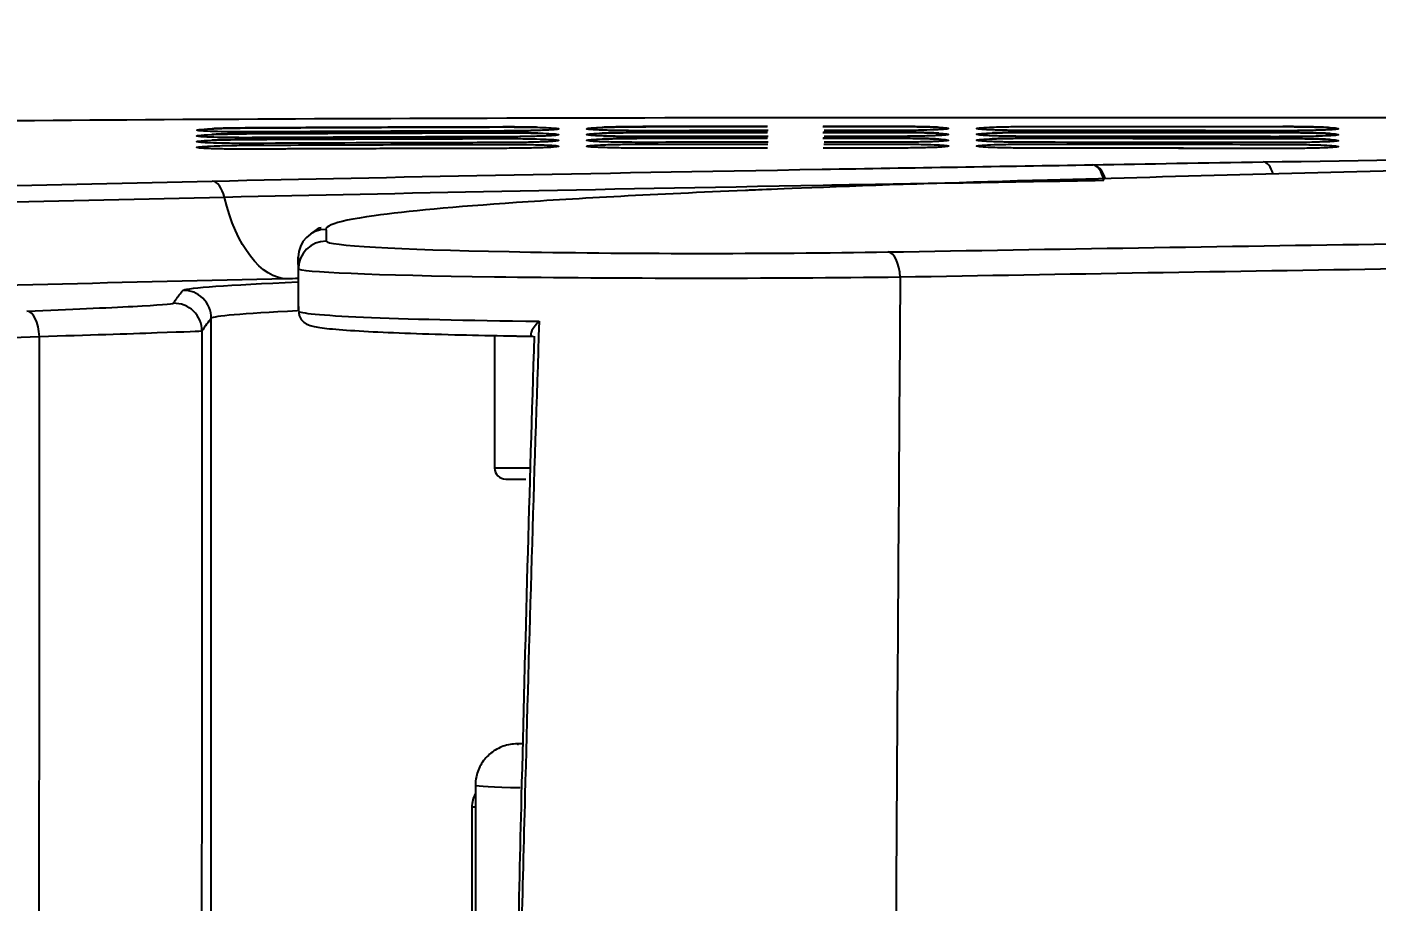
# Model space of a CAD drawing. Extents: x 5956 to 12061, y 2783 to 5292.
# Drawn here: x 6398.31 to 6446.75, y 4682 to 4713.39 of the extents above; entities that cross this region are included whole.
import ezdxf

# ---------------------------------------------------------------- set-up
doc = ezdxf.new("R2010")
doc.units = 0
doc.header["$LTSCALE"] = 20
doc.header["$MEASUREMENT"] = 0
doc.layers.get('0').update_dxf_attribs({"linetype": 'CONTINUOUS'})
doc.layers.get('DEFPOINTS').update_dxf_attribs({"linetype": 'CONTINUOUS'})
doc.layers.add('1', color=7, linetype='CONTINUOUS')
doc.styles.get("Standard").update_dxf_attribs({"font": 'NanumGothic.ttf'})
doc.dimstyles.get("Standard").update_dxf_attribs({"dimtxt": 2.7, "dimasz": 2.5, "dimexe": 1.5, "dimexo": 1.5, "dimgap": 1.5, "dimtad": 1, "dimdec": 0, "dimlfac": 10, "dimzin": 0, "dimdsep": 46, "dimtxsty": 'Standard', "dimcen": 0, "dimclrt": 2, "dimadec": 0, "dimazin": 0, "dimtfac": 1, "dimtdec": 0, "dimtmove": 0, "dimatfit": 3, "dimfxl": 0, "dimtolj": 1, "dimtzin": 0, "dimarcsym": 0})

# ---------------------------------------------------------------- blocks, each defined once
blk = doc.blocks.new('*D64')
at = {"color": 3, "lineweight": -2}
for p, q in [((6184.82, 4513.251), (6184.82, 4794.564)), ((6862.374, 4513.251), (6862.374, 4794.564)), ((6204.82, 4789.564), (6842.374, 4789.564))]:
    blk.add_line(p, q, dxfattribs=at)
at = {"color": 3}
for points in [[(6204.82, 4792.897), (6204.82, 4786.23), (6184.82, 4789.564)], [(6842.374, 4792.897), (6842.374, 4786.23), (6862.374, 4789.564)]]:
    blk.add_solid(points, dxfattribs=at)
at = {"layer": 'DEFPOINTS', "color": 0}
for p in [(6862.374, 4789.564), (6184.82, 4511.751), (6862.374, 4511.751)]:
    blk.add_point(p, dxfattribs=at)
at = {"color": 2, "insert": (6523.597, 4813.172), "char_height": 25, "attachment_point": 5}
blk.add_mtext('\\A1;680', dxfattribs=at)

msp = doc.modelspace()

# ---------------------------------------------------------------- linework, layer by layer
at = {"layer": '1', "color": 0, "linetype": 'Continuous'}
for p, q in [((6408.052, 4705.123), (6408.052, 4703.621)), ((6415.106, 4702.308), (6415.106, 4697.548)), ((6416.383, 4697.548), (6415.106, 4697.548)), ((6415.506, 4697.148), (6416.229, 4697.148)), ((6416.127, 4687.639), (6415.912, 4687.639)), ((6414.412, 4686.139), (6414.412, 4664.318)), ((6414.412, 4686.139), (6414.412, 4664.318)), ((6414.412, 4686.139), (6414.412, 4686.139)), ((6414.29, 4685.37), (6414.29, 4664.727)), ((6414.412, 4685.37), (6414.29, 4685.37))]:
    msp.add_line(p, q, dxfattribs=at)
for centre, radius, start, end in [((6415.506, 4697.548), 0.4, 180, 270), ((6415.29, 4685.37), 1, 151.4574, 180)]:
    msp.add_arc(centre, radius, start, end, dxfattribs=at)
for centre, major_axis, ratio, start_param, end_param in [((6442.705, 4707.544), (0.015, -1), 0.437993, 2.171709, 3.103155), ((6436.587, 4707.439), (-0.02, 1), 0.526618, 5.24402, 6.242794), ((6436.587, 4707.439), (-0.015, 1), 0.445342, 5.153242, 6.244836), ((6404.972, 4706.857), (-0.022, 1), 0.481748, 5.12915, 6.244948), ((6409.052, 4705.123), (1, 0.02), 0.999469, 1.552796, 3.121279), ((6409.06, 4704.7), (1, 0.02), 0.99947, 1.552437, 3.121258), ((6429.227, 4704.312), (-0.017, 1), 0.443476, 4.795344, 6.246249), ((6403.932, 4702.93), (0.775, -0.632), 0.999905, 0.684023, 2.277312), ((6398.345, 4702.189), (0.039, -0.999), 0.419656, 1.626156, 3.124935), ((6403.597, 4702.466), (0.842, -0.539), 0.999869, 0.569809, 2.169227)]:
    msp.add_ellipse(centre, major_axis=major_axis, ratio=ratio, start_param=start_param, end_param=end_param, dxfattribs=at)
for points, knots in [([(6424.651, 4310.949), (6410.744, 4310.961), (6396.838, 4311.017), (6364.189, 4311.521), (6345.447, 4312.074), (6317.372, 4314.401), (6307.991, 4315.445), (6289.427, 4318.444), (6280.246, 4320.396), (6262.239, 4325.889), (6253.453, 4329.449), (6237.236, 4338.786), (6229.673, 4344.724), (6220.186, 4355.002), (6217.293, 4358.663), (6212.005, 4366.416), (6209.603, 4370.528), (6203.217, 4383.08), (6199.96, 4391.831), (6194.674, 4409.804), (6192.661, 4419.038), (6189.479, 4437.425), (6188.302, 4446.641), (6185.544, 4474.332), (6184.796, 4492.854), (6184.844, 4529.982), (6185.657, 4548.649), (6188.553, 4576.526), (6189.787, 4585.779), (6193.1, 4604.162), (6195.184, 4613.33), (6200.614, 4631.098), (6203.953, 4639.73), (6210.463, 4652.072), (6212.905, 4656.11), (6218.345, 4663.802), (6221.311, 4667.413), (6230.986, 4677.502), (6238.628, 4683.265), (6254.995, 4692.335), (6263.84, 4695.779), (6281.795, 4701.057), (6290.893, 4702.925), (6309.222, 4705.794), (6318.453, 4706.795), (6346.263, 4709.046), (6364.947, 4709.587), (6397.414, 4710.076), (6411.239, 4710.129), (6427.064, 4710.142)], [0, 0, 0, 0, 0.054995, 0.054995, 0.129163, 0.129163, 0.166246, 0.166246, 0.20333, 0.20333, 0.240414, 0.240414, 0.277498, 0.277498, 0.296039, 0.296039, 0.314581, 0.314581, 0.351665, 0.351665, 0.388749, 0.388749, 0.425833, 0.425833, 0.5, 0.5, 0.574167, 0.574167, 0.611251, 0.611251, 0.648335, 0.648335, 0.685419, 0.685419, 0.703961, 0.703961, 0.722502, 0.722502, 0.759586, 0.759586, 0.79667, 0.79667, 0.833754, 0.833754, 0.870837, 0.870837, 0.945005, 0.945005, 1, 1, 1, 1]), ([(6427.064, 4710.142), (6431.217, 4710.144), (6435.37, 4710.144), (6458.169, 4710.138), (6476.814, 4710.156), (6495.459, 4710.207)], [0, 0, 0, 0, 0.182171, 0.182171, 1, 1, 1, 1]), ([(6405.282, 4709.63), (6405.085, 4709.633), (6404.912, 4709.638), (6404.413, 4709.661), (6404.314, 4709.684), (6404.578, 4709.716), (6404.735, 4709.726), (6404.942, 4709.735)], [0, 0, 0, 0, 0.201907, 0.201907, 0.73796, 0.73796, 1, 1, 1, 1]), ([(6405.282, 4709.423), (6405.085, 4709.427), (6404.912, 4709.432), (6404.413, 4709.454), (6404.314, 4709.477), (6404.578, 4709.509), (6404.735, 4709.52), (6404.942, 4709.529)], [0, 0, 0, 0, 0.201841, 0.201841, 0.737894, 0.737894, 1, 1, 1, 1]), ([(6405.914, 4709.623), (6405.682, 4709.624), (6405.262, 4709.629), (6404.791, 4709.643), (6404.577, 4709.656), (6404.53, 4709.664), (6404.53, 4709.663)], [0, 0, 0, 0, 0.308853, 0.627565, 0.890857, 1, 1, 1, 1]), ([(6405.914, 4709.416), (6405.682, 4709.417), (6405.262, 4709.422), (6404.791, 4709.436), (6404.577, 4709.45), (6404.53, 4709.457), (6404.53, 4709.457)], [0, 0, 0, 0, 0.308888, 0.627667, 0.891007, 1, 1, 1, 1]), ([(6404.942, 4709.735), (6405.159, 4709.745), (6405.431, 4709.753), (6406.338, 4709.769), (6407.011, 4709.769), (6410.24, 4709.784), (6412.823, 4709.792), (6415.406, 4709.799)], [0, 0, 0, 0, 0.092751, 0.092751, 0.274201, 0.274201, 1, 1, 1, 1]), ([(6404.942, 4709.529), (6405.159, 4709.538), (6405.431, 4709.546), (6406.338, 4709.562), (6407.012, 4709.562), (6410.24, 4709.576), (6412.823, 4709.584), (6415.406, 4709.591)], [0, 0, 0, 0, 0.092731, 0.092731, 0.274185, 0.274185, 1, 1, 1, 1]), ([(6415.405, 4709.799), (6415.054, 4709.798), (6413.334, 4709.794), (6410.571, 4709.785), (6407.828, 4709.772), (6406.255, 4709.768), (6405.803, 4709.759), (6405.704, 4709.757)], [0, 0, 0, 0, 0.10832, 0.530578, 0.847495, 0.96625, 1, 1, 1, 1]), ([(6415.406, 4709.59), (6415.054, 4709.59), (6413.334, 4709.586), (6410.571, 4709.577), (6407.828, 4709.565), (6406.256, 4709.561), (6405.803, 4709.552), (6405.704, 4709.55)], [0, 0, 0, 0, 0.10832, 0.530579, 0.847497, 0.966253, 1, 1, 1, 1]), ([(6417.008, 4709.688), (6416.951, 4709.685), (6416.888, 4709.682), (6416.657, 4709.673), (6416.461, 4709.668), (6416.046, 4709.66), (6415.824, 4709.657), (6415.601, 4709.656), (6414.751, 4709.651), (6413.893, 4709.651), (6410.827, 4709.642), (6408.616, 4709.634), (6406.404, 4709.623)], [0, 0, 0, 0, 0.027375, 0.027375, 0.09349, 0.09349, 0.155979, 0.155979, 0.155979, 0.391108, 0.391108, 1, 1, 1, 1]), ([(6417.009, 4709.479), (6416.952, 4709.476), (6416.889, 4709.474), (6416.657, 4709.465), (6416.461, 4709.459), (6416.046, 4709.452), (6415.824, 4709.449), (6415.601, 4709.448), (6414.751, 4709.443), (6413.893, 4709.443), (6410.827, 4709.435), (6408.616, 4709.427), (6406.404, 4709.416)], [0, 0, 0, 0, 0.027635, 0.027635, 0.093725, 0.093725, 0.15619, 0.15619, 0.15619, 0.391248, 0.391248, 1, 1, 1, 1]), ([(6415.406, 4709.799), (6415.62, 4709.799), (6415.838, 4709.799), (6416.243, 4709.795), (6416.436, 4709.792), (6416.776, 4709.783), (6416.928, 4709.778), (6417.175, 4709.766), (6417.27, 4709.759), (6417.393, 4709.743), (6417.417, 4709.735), (6417.385, 4709.718), (6417.326, 4709.709), (6417.169, 4709.697), (6417.095, 4709.692), (6417.008, 4709.688)], [0, 0, 0, 0, 0.141324, 0.141324, 0.282473, 0.282473, 0.426689, 0.426689, 0.577845, 0.577845, 0.736939, 0.736939, 0.901335, 0.901335, 1, 1, 1, 1]), ([(6415.406, 4709.591), (6415.62, 4709.591), (6415.838, 4709.59), (6416.243, 4709.586), (6416.436, 4709.583), (6416.776, 4709.575), (6416.928, 4709.569), (6417.175, 4709.557), (6417.271, 4709.55), (6417.393, 4709.535), (6417.417, 4709.526), (6417.385, 4709.51), (6417.326, 4709.501), (6417.169, 4709.488), (6417.096, 4709.484), (6417.009, 4709.479)], [0, 0, 0, 0, 0.141417, 0.141417, 0.282659, 0.282659, 0.426976, 0.426976, 0.578238, 0.578238, 0.737437, 0.737437, 0.901928, 0.901928, 1, 1, 1, 1]), ([(6417.279, 4709.71), (6417.279, 4709.71), (6417.269, 4709.708), (6417.193, 4709.699), (6417.071, 4709.692), (6416.967, 4709.686)], [0, 0, 0, 0, 0.113902, 0.437923, 1, 1, 1, 1]), ([(6417.279, 4709.501), (6417.279, 4709.501), (6417.269, 4709.499), (6417.194, 4709.491), (6417.072, 4709.484), (6416.968, 4709.478)], [0, 0, 0, 0, 0.113584, 0.437969, 1, 1, 1, 1]), ([(6419.911, 4709.666), (6419.863, 4709.667), (6419.817, 4709.667), (6419.568, 4709.67), (6419.376, 4709.673), (6419.035, 4709.682), (6418.883, 4709.687), (6418.636, 4709.699), (6418.541, 4709.707), (6418.419, 4709.722), (6418.395, 4709.73), (6418.427, 4709.747), (6418.486, 4709.756), (6418.682, 4709.772), (6418.822, 4709.779), (6419.156, 4709.792), (6419.352, 4709.797), (6419.767, 4709.805), (6419.989, 4709.807), (6420.212, 4709.809), (6421.061, 4709.813), (6421.919, 4709.811), (6423.477, 4709.813), (6424.182, 4709.814), (6424.887, 4709.815)], [0, 0, 0, 0, 0.014064, 0.014064, 0.076122, 0.076122, 0.139542, 0.139542, 0.206001, 0.206001, 0.275928, 0.275928, 0.348166, 0.348166, 0.419987, 0.419987, 0.488741, 0.488741, 0.553703, 0.553703, 0.553703, 0.798091, 0.798091, 1, 1, 1, 1]), ([(6419.91, 4709.458), (6419.863, 4709.458), (6419.817, 4709.458), (6419.568, 4709.461), (6419.376, 4709.464), (6419.035, 4709.473), (6418.883, 4709.478), (6418.636, 4709.491), (6418.541, 4709.498), (6418.419, 4709.513), (6418.395, 4709.522), (6418.427, 4709.538), (6418.486, 4709.547), (6418.683, 4709.563), (6418.822, 4709.57), (6419.156, 4709.583), (6419.353, 4709.588), (6419.767, 4709.596), (6419.989, 4709.598), (6420.213, 4709.599), (6421.061, 4709.604), (6421.919, 4709.602), (6423.477, 4709.604), (6424.182, 4709.604), (6424.887, 4709.605)], [0, 0, 0, 0, 0.014046, 0.014046, 0.076113, 0.076113, 0.139543, 0.139543, 0.206014, 0.206014, 0.27595, 0.27595, 0.348191, 0.348191, 0.420008, 0.420008, 0.488755, 0.488755, 0.553711, 0.553711, 0.553711, 0.798096, 0.798096, 1, 1, 1, 1]), ([(6419.911, 4709.667), (6419.677, 4709.669), (6419.258, 4709.675), (6418.789, 4709.691), (6418.578, 4709.705), (6418.532, 4709.713), (6418.533, 4709.712)], [0, 0, 0, 0, 0.310138, 0.628836, 0.889641, 1, 1, 1, 1]), ([(6419.911, 4709.458), (6419.677, 4709.46), (6419.258, 4709.466), (6418.789, 4709.482), (6418.578, 4709.496), (6418.532, 4709.504), (6418.533, 4709.504)], [0, 0, 0, 0, 0.310132, 0.628858, 0.889676, 1, 1, 1, 1]), ([(6424.903, 4709.815), (6424.683, 4709.815), (6423.439, 4709.813), (6421.829, 4709.811), (6420.257, 4709.812), (6419.805, 4709.804), (6419.707, 4709.802)], [0, 0, 0, 0, 0.126736, 0.716573, 0.937605, 1, 1, 1, 1]), ([(6424.903, 4709.605), (6424.683, 4709.605), (6423.439, 4709.604), (6421.829, 4709.602), (6420.257, 4709.603), (6419.805, 4709.595), (6419.707, 4709.593)], [0, 0, 0, 0, 0.126738, 0.716577, 0.937609, 1, 1, 1, 1]), ([(6429.407, 4709.817), (6429.055, 4709.817), (6428.222, 4709.817), (6427.387, 4709.817), (6426.904, 4709.816)], [0, 0, 0, 0, 0.421637, 1, 1, 1, 1]), ([(6429.407, 4709.607), (6429.055, 4709.607), (6428.222, 4709.607), (6427.387, 4709.607), (6426.904, 4709.606)], [0, 0, 0, 0, 0.421634, 1, 1, 1, 1]), ([(6430.536, 4709.684), (6430.444, 4709.682), (6430.347, 4709.68), (6430.045, 4709.675), (6429.823, 4709.673), (6429.6, 4709.672), (6428.752, 4709.669), (6427.895, 4709.671), (6427.006, 4709.671), (6426.97, 4709.671), (6426.934, 4709.671)], [0, 0, 0, 0, 0.09227, 0.09227, 0.276631, 0.276631, 0.276631, 0.970755, 0.970755, 1, 1, 1, 1]), ([(6430.991, 4709.489), (6430.938, 4709.487), (6430.88, 4709.485), (6430.656, 4709.476), (6430.459, 4709.472), (6430.045, 4709.465), (6429.823, 4709.462), (6429.6, 4709.462), (6428.752, 4709.459), (6427.895, 4709.461), (6427.006, 4709.461), (6426.97, 4709.461), (6426.934, 4709.461)], [0, 0, 0, 0, 0.06249, 0.06249, 0.228351, 0.228351, 0.385058, 0.385058, 0.385058, 0.975117, 0.975117, 1, 1, 1, 1]), ([(6429.407, 4709.817), (6429.621, 4709.817), (6429.839, 4709.816), (6430.244, 4709.811), (6430.437, 4709.807), (6430.778, 4709.798), (6430.929, 4709.792), (6431.176, 4709.779), (6431.272, 4709.772), (6431.394, 4709.756), (6431.418, 4709.748), (6431.385, 4709.731), (6431.326, 4709.722), (6431.155, 4709.708), (6431.059, 4709.703), (6430.945, 4709.698)], [0, 0, 0, 0, 0.138178, 0.138178, 0.276179, 0.276179, 0.417304, 0.417304, 0.565293, 0.565293, 0.721014, 0.721014, 0.881769, 0.881769, 1, 1, 1, 1]), ([(6429.407, 4709.606), (6429.622, 4709.606), (6429.839, 4709.605), (6430.244, 4709.6), (6430.437, 4709.597), (6430.778, 4709.587), (6430.93, 4709.582), (6431.177, 4709.569), (6431.272, 4709.561), (6431.394, 4709.545), (6431.418, 4709.537), (6431.385, 4709.52), (6431.326, 4709.511), (6431.164, 4709.499), (6431.085, 4709.494), (6430.991, 4709.489)], [0, 0, 0, 0, 0.140444, 0.140444, 0.280707, 0.280707, 0.424154, 0.424154, 0.574578, 0.574578, 0.732854, 0.732854, 0.896229, 0.896229, 1, 1, 1, 1]), ([(6431.064, 4709.783), (6431.025, 4709.786), (6430.859, 4709.798), (6430.484, 4709.808), (6430.153, 4709.812), (6430.051, 4709.812)], [0, 0, 0, 0, 0.209937, 0.772052, 1, 1, 1, 1]), ([(6431.058, 4709.573), (6431.023, 4709.576), (6430.861, 4709.587), (6430.49, 4709.597), (6430.157, 4709.601), (6430.052, 4709.602)], [0, 0, 0, 0, 0.192109, 0.762088, 1, 1, 1, 1]), ([(6431.279, 4709.722), (6431.279, 4709.722), (6431.268, 4709.721), (6431.188, 4709.712), (6430.952, 4709.697), (6430.673, 4709.689), (6430.491, 4709.684)], [0, 0, 0, 0, 0.071668, 0.263989, 0.600082, 1, 1, 1, 1]), ([(6431.279, 4709.512), (6431.279, 4709.512), (6431.268, 4709.51), (6431.183, 4709.501), (6431.079, 4709.492), (6430.95, 4709.488), (6430.95, 4709.488)], [0, 0, 0, 0, 0.116069, 0.43759, 0.999898, 1, 1, 1, 1]), ([(6433.912, 4709.673), (6433.864, 4709.674), (6433.818, 4709.674), (6433.569, 4709.677), (6433.376, 4709.681), (6433.035, 4709.691), (6432.884, 4709.696), (6432.637, 4709.709), (6432.541, 4709.717), (6432.42, 4709.733), (6432.396, 4709.741), (6432.428, 4709.758), (6432.488, 4709.767), (6432.685, 4709.782), (6432.825, 4709.79), (6433.159, 4709.802), (6433.355, 4709.807), (6433.77, 4709.814), (6433.992, 4709.816), (6434.215, 4709.817), (6435.062, 4709.819), (6435.919, 4709.816), (6438.983, 4709.815), (6441.195, 4709.814), (6443.407, 4709.812)], [0, 0, 0, 0, 0.009861, 0.009861, 0.05323, 0.05323, 0.097589, 0.097589, 0.144101, 0.144101, 0.193034, 0.193034, 0.243541, 0.243541, 0.293689, 0.293689, 0.341644, 0.341644, 0.386943, 0.386943, 0.386943, 0.557467, 0.557467, 1, 1, 1, 1]), ([(6433.912, 4709.462), (6433.864, 4709.463), (6433.818, 4709.463), (6433.569, 4709.466), (6433.376, 4709.47), (6433.035, 4709.48), (6432.884, 4709.485), (6432.637, 4709.499), (6432.541, 4709.506), (6432.42, 4709.522), (6432.396, 4709.53), (6432.429, 4709.547), (6432.488, 4709.556), (6432.685, 4709.571), (6432.825, 4709.579), (6433.159, 4709.591), (6433.356, 4709.596), (6433.77, 4709.602), (6433.992, 4709.605), (6434.215, 4709.605), (6435.063, 4709.608), (6435.919, 4709.605), (6438.983, 4709.603), (6441.195, 4709.601), (6443.407, 4709.599)], [0, 0, 0, 0, 0.009849, 0.009849, 0.053224, 0.053224, 0.09759, 0.09759, 0.14411, 0.14411, 0.193049, 0.193049, 0.243556, 0.243556, 0.293699, 0.293699, 0.341646, 0.341646, 0.386938, 0.386938, 0.386938, 0.557452, 0.557452, 1, 1, 1, 1]), ([(6433.912, 4709.674), (6433.678, 4709.676), (6433.258, 4709.683), (6432.79, 4709.7), (6432.579, 4709.715), (6432.534, 4709.723), (6432.535, 4709.723)], [0, 0, 0, 0, 0.310746, 0.629717, 0.890025, 1, 1, 1, 1]), ([(6433.912, 4709.463), (6433.678, 4709.465), (6433.258, 4709.472), (6432.79, 4709.49), (6432.579, 4709.504), (6432.534, 4709.512), (6432.535, 4709.512)], [0, 0, 0, 0, 0.310734, 0.629732, 0.890042, 1, 1, 1, 1]), ([(6443.407, 4709.599), (6443.056, 4709.6), (6441.336, 4709.601), (6438.572, 4709.604), (6435.829, 4709.604), (6434.258, 4709.609), (6433.806, 4709.602), (6433.708, 4709.6)], [0, 0, 0, 0, 0.108414, 0.530811, 0.847822, 0.966621, 1, 1, 1, 1]), ([(6444.502, 4709.676), (6444.42, 4709.674), (6444.334, 4709.673), (6444.044, 4709.668), (6443.822, 4709.666), (6443.6, 4709.665), (6442.752, 4709.663), (6441.896, 4709.666), (6438.831, 4709.669), (6436.619, 4709.67), (6434.407, 4709.671)], [0, 0, 0, 0, 0.029513, 0.029513, 0.096249, 0.096249, 0.096249, 0.347528, 0.347528, 1, 1, 1, 1]), ([(6444.506, 4709.463), (6444.423, 4709.461), (6444.336, 4709.459), (6444.044, 4709.455), (6443.822, 4709.453), (6443.6, 4709.452), (6442.752, 4709.45), (6441.896, 4709.454), (6438.832, 4709.457), (6436.619, 4709.459), (6434.407, 4709.46)], [0, 0, 0, 0, 0.029904, 0.029904, 0.096601, 0.096601, 0.096601, 0.347762, 0.347762, 1, 1, 1, 1]), ([(6443.407, 4709.812), (6443.622, 4709.812), (6443.84, 4709.811), (6444.245, 4709.805), (6444.438, 4709.801), (6444.778, 4709.792), (6444.93, 4709.786), (6445.177, 4709.773), (6445.273, 4709.765), (6445.394, 4709.749), (6445.418, 4709.74), (6445.386, 4709.723), (6445.326, 4709.714), (6445.152, 4709.701), (6445.053, 4709.695), (6444.935, 4709.69)], [0, 0, 0, 0, 0.137673, 0.137673, 0.275168, 0.275168, 0.415834, 0.415834, 0.563389, 0.563389, 0.718661, 0.718661, 0.878911, 0.878911, 1, 1, 1, 1]), ([(6443.407, 4709.599), (6443.622, 4709.599), (6443.84, 4709.597), (6444.245, 4709.592), (6444.438, 4709.588), (6444.779, 4709.578), (6444.93, 4709.572), (6445.177, 4709.559), (6445.273, 4709.551), (6445.395, 4709.535), (6445.418, 4709.527), (6445.386, 4709.51), (6445.326, 4709.501), (6445.186, 4709.49), (6445.138, 4709.487), (6445.083, 4709.484)], [0, 0, 0, 0, 0.145659, 0.145659, 0.291128, 0.291128, 0.439963, 0.439963, 0.596091, 0.596091, 0.760373, 0.760373, 0.929898, 0.929898, 1, 1, 1, 1]), ([(6445.103, 4709.773), (6445.04, 4709.779), (6444.836, 4709.792), (6444.436, 4709.803), (6444.128, 4709.806), (6444.057, 4709.807)], [0, 0, 0, 0, 0.328428, 0.849625, 1, 1, 1, 1]), ([(6445.098, 4709.56), (6445.039, 4709.565), (6444.841, 4709.579), (6444.445, 4709.59), (6444.134, 4709.593), (6444.058, 4709.594)], [0, 0, 0, 0, 0.311649, 0.839121, 1, 1, 1, 1]), ([(6445.278, 4709.715), (6445.278, 4709.715), (6445.266, 4709.713), (6445.181, 4709.704), (6444.934, 4709.689), (6444.646, 4709.68), (6444.458, 4709.676)], [0, 0, 0, 0, 0.076468, 0.269076, 0.602141, 1, 1, 1, 1]), ([(6445.278, 4709.501), (6445.278, 4709.501), (6445.266, 4709.499), (6445.182, 4709.49), (6444.936, 4709.475), (6444.648, 4709.467), (6444.461, 4709.463)], [0, 0, 0, 0, 0.076314, 0.268917, 0.602256, 1, 1, 1, 1]), ([(6405.282, 4709.217), (6405.085, 4709.22), (6404.912, 4709.225), (6404.413, 4709.248), (6404.314, 4709.271), (6404.578, 4709.303), (6404.735, 4709.313), (6404.942, 4709.322)], [0, 0, 0, 0, 0.201788, 0.201788, 0.737877, 0.737877, 1, 1, 1, 1]), ([(6415.406, 4709.031), (6413.931, 4709.028), (6412.456, 4709.025), (6409.507, 4709.016), (6408.032, 4709.01), (6406.557, 4709.004), (6406.309, 4709.003), (6406.056, 4709.002), (6405.581, 4709.005), (6405.354, 4709.008), (6404.993, 4709.017), (6404.847, 4709.022), (6404.609, 4709.034), (6404.519, 4709.04), (6404.409, 4709.055), (6404.392, 4709.064), (6404.437, 4709.08), (6404.503, 4709.089), (6404.711, 4709.105), (6404.856, 4709.113), (6405.198, 4709.126), (6405.398, 4709.132), (6405.818, 4709.14), (6406.041, 4709.143), (6406.311, 4709.145), (6406.358, 4709.145), (6406.405, 4709.146)], [0, 0, 0, 0, 0.286043, 0.286043, 0.572093, 0.572093, 0.572093, 0.620491, 0.620491, 0.669502, 0.669502, 0.712142, 0.712142, 0.756982, 0.756982, 0.804145, 0.804145, 0.85281, 0.85281, 0.90112, 0.90112, 0.947335, 0.947335, 0.991024, 0.991024, 1, 1, 1, 1]), ([(6405.914, 4709.21), (6405.682, 4709.211), (6405.262, 4709.215), (6404.791, 4709.23), (6404.577, 4709.243), (6404.53, 4709.251), (6404.53, 4709.251)], [0, 0, 0, 0, 0.308842, 0.627607, 0.890927, 1, 1, 1, 1]), ([(6413.94, 4709.028), (6413.32, 4709.027), (6411.395, 4709.022), (6408.971, 4709.014), (6406.893, 4709.005), (6405.853, 4709.002), (6405.164, 4709.011), (6404.742, 4709.026), (6404.563, 4709.039), (6404.53, 4709.044), (6404.53, 4709.044)], [0, 0, 0, 0, 0.180944, 0.562427, 0.705486, 0.792014, 0.859967, 0.929994, 0.98017, 1, 1, 1, 1]), ([(6404.942, 4709.322), (6405.159, 4709.332), (6405.431, 4709.34), (6406.338, 4709.355), (6407.012, 4709.355), (6410.24, 4709.369), (6412.823, 4709.377), (6415.406, 4709.382)], [0, 0, 0, 0, 0.092731, 0.092731, 0.274185, 0.274185, 1, 1, 1, 1]), ([(6415.406, 4709.382), (6415.054, 4709.382), (6413.334, 4709.378), (6410.571, 4709.37), (6407.828, 4709.358), (6406.256, 4709.355), (6405.803, 4709.345), (6405.704, 4709.343)], [0, 0, 0, 0, 0.108319, 0.530581, 0.8475, 0.966255, 1, 1, 1, 1]), ([(6417.011, 4709.271), (6416.953, 4709.268), (6416.889, 4709.265), (6416.657, 4709.257), (6416.461, 4709.251), (6416.046, 4709.244), (6415.824, 4709.241), (6415.6, 4709.24), (6414.751, 4709.235), (6413.893, 4709.236), (6410.827, 4709.227), (6408.616, 4709.22), (6406.405, 4709.21)], [0, 0, 0, 0, 0.027896, 0.027896, 0.093959, 0.093959, 0.156401, 0.156401, 0.156401, 0.391389, 0.391389, 1, 1, 1, 1]), ([(6406.405, 4709.146), (6407.879, 4709.152), (6409.354, 4709.158), (6412.304, 4709.167), (6413.779, 4709.171), (6415.253, 4709.174), (6415.501, 4709.175), (6415.755, 4709.175), (6416.229, 4709.171), (6416.456, 4709.167), (6416.817, 4709.157), (6416.964, 4709.152), (6417.201, 4709.139), (6417.291, 4709.132), (6417.401, 4709.116), (6417.419, 4709.108), (6417.373, 4709.091), (6417.307, 4709.083), (6417.144, 4709.07), (6417.073, 4709.066), (6416.991, 4709.062)], [0, 0, 0, 0, 0.325038, 0.325038, 0.650068, 0.650068, 0.650068, 0.705078, 0.705078, 0.760779, 0.760779, 0.8093, 0.8093, 0.860381, 0.860381, 0.914099, 0.914099, 0.969448, 0.969448, 1, 1, 1, 1]), ([(6415.406, 4709.382), (6415.62, 4709.383), (6415.838, 4709.382), (6416.243, 4709.378), (6416.436, 4709.375), (6416.777, 4709.366), (6416.928, 4709.361), (6417.175, 4709.349), (6417.271, 4709.342), (6417.393, 4709.326), (6417.417, 4709.318), (6417.385, 4709.301), (6417.326, 4709.293), (6417.169, 4709.28), (6417.097, 4709.275), (6417.011, 4709.271)], [0, 0, 0, 0, 0.14151, 0.14151, 0.282844, 0.282844, 0.427262, 0.427262, 0.578631, 0.578631, 0.737935, 0.737935, 0.90252, 0.90252, 1, 1, 1, 1]), ([(6416.991, 4709.062), (6416.926, 4709.059), (6416.855, 4709.056), (6416.61, 4709.047), (6416.41, 4709.042), (6415.991, 4709.035), (6415.768, 4709.033), (6415.499, 4709.032), (6415.452, 4709.031), (6415.406, 4709.031)], [0, 0, 0, 0, 0.178069, 0.178069, 0.562255, 0.562255, 0.925508, 0.925508, 1, 1, 1, 1]), ([(6417.279, 4709.085), (6417.279, 4709.085), (6417.269, 4709.083), (6417.192, 4709.075), (6417.07, 4709.067), (6416.967, 4709.062)], [0, 0, 0, 0, 0.120012, 0.448396, 1, 1, 1, 1]), ([(6417.279, 4709.293), (6417.279, 4709.293), (6417.269, 4709.291), (6417.194, 4709.283), (6417.073, 4709.275), (6416.97, 4709.27)], [0, 0, 0, 0, 0.113205, 0.437963, 1, 1, 1, 1]), ([(6424.895, 4709.042), (6423.449, 4709.041), (6422.004, 4709.04), (6420.559, 4709.039), (6420.311, 4709.039), (6420.057, 4709.039), (6419.582, 4709.044), (6419.355, 4709.048), (6418.994, 4709.058), (6418.847, 4709.063), (6418.61, 4709.076), (6418.52, 4709.083), (6418.41, 4709.099), (6418.393, 4709.107), (6418.439, 4709.124), (6418.506, 4709.132), (6418.715, 4709.148), (6418.861, 4709.155), (6419.204, 4709.167), (6419.404, 4709.172), (6419.823, 4709.179), (6420.046, 4709.182), (6420.314, 4709.183), (6420.36, 4709.183), (6420.406, 4709.183)], [0, 0, 0, 0, 0.395812, 0.395812, 0.395812, 0.464212, 0.464212, 0.53347, 0.53347, 0.593811, 0.593811, 0.657323, 0.657323, 0.724093, 0.724093, 0.792871, 0.792871, 0.860986, 0.860986, 0.926034, 0.926034, 0.987518, 0.987518, 1, 1, 1, 1]), ([(6419.91, 4709.249), (6419.863, 4709.249), (6419.817, 4709.25), (6419.568, 4709.252), (6419.376, 4709.256), (6419.035, 4709.264), (6418.883, 4709.27), (6418.636, 4709.282), (6418.541, 4709.29), (6418.419, 4709.305), (6418.395, 4709.313), (6418.427, 4709.33), (6418.487, 4709.339), (6418.683, 4709.354), (6418.822, 4709.362), (6419.156, 4709.374), (6419.353, 4709.38), (6419.767, 4709.387), (6419.99, 4709.39), (6420.213, 4709.391), (6421.061, 4709.395), (6421.919, 4709.393), (6423.477, 4709.394), (6424.182, 4709.395), (6424.887, 4709.395)], [0, 0, 0, 0, 0.014051, 0.014051, 0.076123, 0.076123, 0.139561, 0.139561, 0.20604, 0.20604, 0.275982, 0.275982, 0.348222, 0.348222, 0.420032, 0.420032, 0.488768, 0.488768, 0.553716, 0.553716, 0.553716, 0.798087, 0.798087, 1, 1, 1, 1]), ([(6419.911, 4709.249), (6419.677, 4709.251), (6419.258, 4709.257), (6418.789, 4709.274), (6418.577, 4709.288), (6418.532, 4709.296), (6418.533, 4709.295)], [0, 0, 0, 0, 0.31013, 0.628887, 0.889722, 1, 1, 1, 1]), ([(6424.905, 4709.042), (6423.989, 4709.042), (6422.583, 4709.041), (6420.894, 4709.039), (6419.853, 4709.039), (6419.164, 4709.052), (6418.743, 4709.068), (6418.565, 4709.081), (6418.533, 4709.087), (6418.533, 4709.087)], [0, 0, 0, 0, 0.378958, 0.581991, 0.70484, 0.801476, 0.901061, 0.971905, 1, 1, 1, 1]), ([(6424.903, 4709.396), (6424.683, 4709.396), (6423.439, 4709.395), (6421.829, 4709.393), (6420.257, 4709.394), (6419.805, 4709.387), (6419.707, 4709.385)], [0, 0, 0, 0, 0.126714, 0.716572, 0.93761, 1, 1, 1, 1]), ([(6420.406, 4709.183), (6421.881, 4709.184), (6423.356, 4709.185), (6424.859, 4709.186), (6424.888, 4709.186), (6424.917, 4709.186)], [0, 0, 0, 0, 0.980698, 0.980698, 1, 1, 1, 1]), ([(6429.407, 4709.396), (6429.055, 4709.396), (6428.222, 4709.397), (6427.387, 4709.397), (6426.904, 4709.397)], [0, 0, 0, 0, 0.421606, 1, 1, 1, 1]), ([(6426.922, 4709.187), (6427.7, 4709.187), (6428.477, 4709.187), (6429.255, 4709.186), (6429.502, 4709.186), (6429.756, 4709.186), (6430.231, 4709.18), (6430.458, 4709.176), (6430.819, 4709.165), (6430.966, 4709.159), (6431.203, 4709.146), (6431.293, 4709.139), (6431.403, 4709.123), (6431.42, 4709.114), (6431.373, 4709.097), (6431.307, 4709.089), (6431.14, 4709.077), (6431.065, 4709.072), (6430.978, 4709.068)], [0, 0, 0, 0, 0.32754, 0.32754, 0.32754, 0.432784, 0.432784, 0.539343, 0.539343, 0.632253, 0.632253, 0.730115, 0.730115, 0.832993, 0.832993, 0.938881, 0.938881, 1, 1, 1, 1]), ([(6430.993, 4709.279), (6430.939, 4709.277), (6430.881, 4709.274), (6430.656, 4709.266), (6430.459, 4709.261), (6430.045, 4709.254), (6429.823, 4709.252), (6429.6, 4709.252), (6428.752, 4709.249), (6427.895, 4709.252), (6427.006, 4709.251), (6426.97, 4709.251), (6426.934, 4709.251)], [0, 0, 0, 0, 0.063334, 0.063334, 0.229018, 0.229018, 0.385563, 0.385563, 0.385563, 0.975063, 0.975063, 1, 1, 1, 1]), ([(6429.407, 4709.396), (6429.622, 4709.396), (6429.839, 4709.395), (6430.245, 4709.39), (6430.437, 4709.386), (6430.778, 4709.377), (6430.93, 4709.371), (6431.177, 4709.358), (6431.272, 4709.351), (6431.394, 4709.335), (6431.418, 4709.326), (6431.385, 4709.31), (6431.326, 4709.301), (6431.165, 4709.288), (6431.086, 4709.284), (6430.993, 4709.279)], [0, 0, 0, 0, 0.140567, 0.140567, 0.280951, 0.280951, 0.42453, 0.42453, 0.575094, 0.575094, 0.733508, 0.733508, 0.89701, 0.89701, 1, 1, 1, 1]), ([(6430.978, 4709.068), (6430.916, 4709.066), (6430.849, 4709.063), (6430.608, 4709.055), (6430.408, 4709.05), (6429.99, 4709.044), (6429.767, 4709.042), (6429.499, 4709.042), (6429.453, 4709.042), (6429.407, 4709.042)], [0, 0, 0, 0, 0.169602, 0.169602, 0.558168, 0.558168, 0.925464, 0.925464, 1, 1, 1, 1]), ([(6431.052, 4709.363), (6431.02, 4709.366), (6430.863, 4709.377), (6430.497, 4709.386), (6430.161, 4709.391), (6430.053, 4709.391)], [0, 0, 0, 0, 0.173611, 0.751866, 1, 1, 1, 1]), ([(6431.279, 4709.301), (6431.279, 4709.301), (6431.268, 4709.3), (6431.188, 4709.291), (6431.061, 4709.284), (6430.953, 4709.278)], [0, 0, 0, 0, 0.117973, 0.439257, 1, 1, 1, 1]), ([(6431.279, 4709.091), (6431.279, 4709.091), (6431.268, 4709.089), (6431.188, 4709.081), (6431.06, 4709.073), (6430.955, 4709.068)], [0, 0, 0, 0, 0.126209, 0.452872, 1, 1, 1, 1]), ([(6443.408, 4709.027), (6443.074, 4709.027), (6442.741, 4709.028), (6441.074, 4709.03), (6439.741, 4709.032), (6437.125, 4709.036), (6435.842, 4709.037), (6434.56, 4709.038), (6434.312, 4709.038), (6434.057, 4709.039), (6433.583, 4709.045), (6433.356, 4709.049), (6432.995, 4709.06), (6432.848, 4709.066), (6432.611, 4709.079), (6432.521, 4709.087), (6432.411, 4709.103), (6432.394, 4709.111), (6432.441, 4709.128), (6432.508, 4709.137), (6432.718, 4709.152), (6432.864, 4709.159), (6433.207, 4709.171), (6433.407, 4709.175), (6433.826, 4709.181), (6434.048, 4709.183), (6434.316, 4709.184), (6434.362, 4709.184), (6434.407, 4709.184)], [0, 0, 0, 0, 0.064652, 0.064652, 0.323258, 0.323258, 0.572033, 0.572033, 0.572033, 0.620506, 0.620506, 0.669583, 0.669583, 0.712378, 0.712378, 0.75745, 0.75745, 0.804822, 0.804822, 0.853572, 0.853572, 0.901784, 0.901784, 0.947776, 0.947776, 0.991242, 0.991242, 1, 1, 1, 1]), ([(6433.912, 4709.252), (6433.864, 4709.252), (6433.818, 4709.253), (6433.569, 4709.256), (6433.376, 4709.26), (6433.035, 4709.269), (6432.884, 4709.275), (6432.637, 4709.288), (6432.541, 4709.295), (6432.42, 4709.311), (6432.396, 4709.32), (6432.429, 4709.337), (6432.488, 4709.345), (6432.685, 4709.361), (6432.825, 4709.368), (6433.159, 4709.38), (6433.356, 4709.385), (6433.77, 4709.392), (6433.992, 4709.394), (6434.215, 4709.394), (6435.063, 4709.397), (6435.919, 4709.393), (6438.983, 4709.391), (6441.195, 4709.389), (6443.407, 4709.386)], [0, 0, 0, 0, 0.009838, 0.009838, 0.053218, 0.053218, 0.097591, 0.097591, 0.144119, 0.144119, 0.193063, 0.193063, 0.243571, 0.243571, 0.293709, 0.293709, 0.341647, 0.341647, 0.386933, 0.386933, 0.386933, 0.557437, 0.557437, 1, 1, 1, 1]), ([(6433.912, 4709.252), (6433.678, 4709.254), (6433.258, 4709.261), (6432.79, 4709.279), (6432.579, 4709.294), (6432.534, 4709.301), (6432.535, 4709.301)], [0, 0, 0, 0, 0.310727, 0.629758, 0.890079, 1, 1, 1, 1]), ([(6442.908, 4709.028), (6441.966, 4709.029), (6439.72, 4709.033), (6436.973, 4709.036), (6434.895, 4709.038), (6433.854, 4709.04), (6433.165, 4709.054), (6432.745, 4709.071), (6432.567, 4709.085), (6432.534, 4709.091), (6432.535, 4709.091)], [0, 0, 0, 0, 0.251368, 0.600061, 0.730822, 0.809938, 0.872241, 0.936443, 0.981901, 1, 1, 1, 1]), ([(6443.407, 4709.386), (6443.056, 4709.387), (6441.336, 4709.389), (6438.572, 4709.392), (6435.829, 4709.393), (6434.258, 4709.398), (6433.806, 4709.391), (6433.708, 4709.389)], [0, 0, 0, 0, 0.108413, 0.530813, 0.847825, 0.966624, 1, 1, 1, 1]), ([(6444.509, 4709.25), (6444.425, 4709.248), (6444.337, 4709.246), (6444.044, 4709.242), (6443.822, 4709.24), (6443.6, 4709.239), (6442.752, 4709.238), (6441.896, 4709.241), (6438.832, 4709.245), (6436.619, 4709.247), (6434.407, 4709.249)], [0, 0, 0, 0, 0.030294, 0.030294, 0.096951, 0.096951, 0.096951, 0.347996, 0.347996, 1, 1, 1, 1]), ([(6434.407, 4709.184), (6435.882, 4709.182), (6437.356, 4709.181), (6440.306, 4709.178), (6441.78, 4709.176), (6443.255, 4709.174), (6443.503, 4709.173), (6443.757, 4709.172), (6444.232, 4709.166), (6444.459, 4709.162), (6444.819, 4709.151), (6444.966, 4709.145), (6445.204, 4709.131), (6445.294, 4709.123), (6445.404, 4709.107), (6445.421, 4709.098), (6445.374, 4709.081), (6445.307, 4709.073), (6445.135, 4709.06), (6445.053, 4709.056), (6444.957, 4709.051)], [0, 0, 0, 0, 0.323551, 0.323551, 0.647097, 0.647097, 0.647097, 0.701923, 0.701923, 0.757432, 0.757432, 0.805852, 0.805852, 0.856873, 0.856873, 0.910507, 0.910507, 0.965688, 0.965688, 1, 1, 1, 1]), ([(6443.407, 4709.386), (6443.622, 4709.386), (6443.84, 4709.384), (6444.245, 4709.379), (6444.438, 4709.375), (6444.779, 4709.365), (6444.93, 4709.359), (6445.177, 4709.346), (6445.273, 4709.338), (6445.395, 4709.322), (6445.419, 4709.313), (6445.386, 4709.296), (6445.326, 4709.288), (6445.186, 4709.277), (6445.139, 4709.273), (6445.084, 4709.27)], [0, 0, 0, 0, 0.145731, 0.145731, 0.291271, 0.291271, 0.440191, 0.440191, 0.59641, 0.59641, 0.760777, 0.760777, 0.930368, 0.930368, 1, 1, 1, 1]), ([(6444.957, 4709.051), (6444.901, 4709.049), (6444.84, 4709.047), (6444.607, 4709.039), (6444.407, 4709.035), (6443.989, 4709.029), (6443.766, 4709.027), (6443.499, 4709.027), (6443.453, 4709.027), (6443.408, 4709.027)], [0, 0, 0, 0, 0.154091, 0.154091, 0.550191, 0.550191, 0.92448, 0.92448, 1, 1, 1, 1]), ([(6445.093, 4709.347), (6445.037, 4709.352), (6444.845, 4709.366), (6444.448, 4709.376), (6444.131, 4709.38), (6444.046, 4709.381)], [0, 0, 0, 0, 0.291378, 0.819884, 1, 1, 1, 1]), ([(6445.278, 4709.288), (6445.278, 4709.288), (6445.267, 4709.286), (6445.183, 4709.277), (6444.938, 4709.262), (6444.651, 4709.254), (6444.464, 4709.25)], [0, 0, 0, 0, 0.075717, 0.268401, 0.602159, 1, 1, 1, 1]), ([(6445.279, 4709.075), (6445.279, 4709.075), (6445.266, 4709.073), (6445.18, 4709.064), (6445.046, 4709.057), (6444.934, 4709.051)], [0, 0, 0, 0, 0.129181, 0.454048, 1, 1, 1, 1]), ([(6465.351, 4708.636), (6460.01, 4708.53), (6454.872, 4708.409), (6444.794, 4708.156), (6439.833, 4708.025), (6434.954, 4707.89)], [0, 0, 0, 0, 0.5, 0.5, 1, 1, 1, 1]), ([(6268.488, 4685.53), (6279.034, 4692.288), (6290.55, 4696.603), (6313.474, 4702.388), (6324.919, 4703.923), (6342.064, 4705.413), (6347.778, 4705.749), (6359.194, 4706.356), (6364.894, 4706.612), (6382.006, 4707.282), (6393.425, 4707.599), (6404.968, 4707.857)], [0, 0, 0, 0, 0.25, 0.25, 0.5, 0.5, 0.625, 0.625, 0.75, 0.75, 1, 1, 1, 1]), ([(6426.908, 4707.63), (6424.551, 4707.537), (6424.329, 4707.528), (6420.911, 4707.383), (6418.119, 4707.235), (6413.66, 4706.931), (6411.942, 4706.773), (6410.002, 4706.501), (6409.484, 4706.392), (6409.231, 4706.282)], [0, 0, 0, 0, 0.025062, 0.025062, 0.389565, 0.389565, 0.754069, 0.754069, 1, 1, 1, 1]), ([(6405.403, 4707.272), (6393.845, 4707.014), (6382.412, 4706.697), (6365.279, 4706.027), (6359.571, 4705.77), (6348.145, 4705.163), (6342.426, 4704.827), (6325.244, 4703.332), (6313.66, 4701.76), (6290.935, 4695.994), (6279.773, 4691.848), (6269.145, 4685.041)], [0, 0, 0, 0, 0.25, 0.25, 0.375, 0.375, 0.5, 0.5, 0.75, 0.75, 1, 1, 1, 1]), ([(6408.879, 4706.173), (6408.783, 4706.175), (6408.673, 4706.096), (6408.501, 4705.961), (6408.479, 4705.942)], [0, 0, 0, 0, 0.87256, 1, 1, 1, 1]), ([(6409.049, 4706.122), (6409.05, 4706.1), (6409.05, 4706.079), (6409.053, 4705.97), (6409.054, 4705.883), (6409.057, 4705.764), (6409.058, 4705.732), (6409.058, 4705.7)], [0, 0, 0, 0, 0.154236, 0.154236, 0.771181, 0.771181, 1, 1, 1, 1]), ([(6409.058, 4705.7), (6409.062, 4705.544), (6411.579, 4705.399), (6417.643, 4705.282), (6419.973, 4705.261), (6424.69, 4705.257), (6427.08, 4705.275), (6429.227, 4705.311)], [0, 0, 0, 0, 0.5, 0.5, 0.75, 0.75, 1, 1, 1, 1]), ([(6429.668, 4704.402), (6427.368, 4704.373), (6424.809, 4704.359), (6419.757, 4704.361), (6417.262, 4704.377), (6410.764, 4704.467), (6408.064, 4704.579), (6408.06, 4704.7)], [0, 0, 0, 0, 0.25, 0.25, 0.5, 0.5, 1, 1, 1, 1]), ([(6407.648, 4704.345), (6396.163, 4704.09), (6384.802, 4703.779), (6367.778, 4703.122), (6362.107, 4702.871), (6350.751, 4702.277), (6345.065, 4701.951), (6333.684, 4700.988), (6327.987, 4700.364), (6316.573, 4698.661), (6310.839, 4697.582), (6293.856, 4693.36), (6282.746, 4689.295), (6272.192, 4682.57)], [0, 0, 0, 0, 0.25, 0.25, 0.375, 0.375, 0.5, 0.5, 0.625, 0.625, 0.75, 0.75, 1, 1, 1, 1]), ([(6403.568, 4703.466), (6403.574, 4703.475), (6403.58, 4703.484), (6403.61, 4703.529), (6403.633, 4703.563), (6403.741, 4703.718), (6403.825, 4703.828), (6403.909, 4703.929)], [0, 0, 0, 0, 0.052132, 0.052132, 0.260659, 0.260659, 1, 1, 1, 1]), ([(6398.313, 4703.189), (6399.874, 4703.25), (6401.196, 4703.308), (6403.039, 4703.404), (6403.553, 4703.442), (6403.568, 4703.466)], [0, 0, 0, 0, 0.5, 0.5, 1, 1, 1, 1]), ([(6408.06, 4703.194), (6408.062, 4703.113), (6408.883, 4703.035), (6411.902, 4702.904), (6414.106, 4702.852), (6416.704, 4702.82)], [0, 0, 0, 0, 0.5, 0.5, 1, 1, 1, 1]), ([(6408.078, 4703.157), (6408.076, 4703.11), (6408.082, 4702.989), (6408.195, 4702.834), (6408.323, 4702.734), (6408.471, 4702.668), (6408.703, 4702.611), (6409.228, 4702.541), (6410.318, 4702.464), (6411.814, 4702.395), (6413.532, 4702.34), (6414.809, 4702.312), (6415.429, 4702.301)], [0, 0, 0, 0, 0.011911, 0.033556, 0.055481, 0.087804, 0.159812, 0.329995, 0.512479, 0.686275, 0.856938, 1, 1, 1, 1]), ([(6404.931, 4661.448), (6404.931, 4668.274), (6404.931, 4675.1), (6404.931, 4688.927), (6404.932, 4695.928), (6404.932, 4702.93)], [0, 0, 0, 0, 0.493654, 0.493654, 1, 1, 1, 1]), ([(6416.704, 4702.82), (6416.511, 4697.146), (6416.343, 4691.468), (6416.102, 4682.373), (6416.017, 4678.958), (6415.835, 4671.073), (6415.74, 4666.602), (6415.651, 4662.131)], [0, 0, 0, 0, 0.418924, 0.418924, 0.670645, 0.670645, 1, 1, 1, 1]), ([(6416.704, 4702.82), (6416.703, 4702.819), (6416.702, 4702.818), (6416.683, 4702.799), (6416.666, 4702.781), (6416.588, 4702.694), (6416.532, 4702.625), (6416.457, 4702.51), (6416.431, 4702.462), (6416.404, 4702.388), (6416.399, 4702.359), (6416.405, 4702.318), (6416.412, 4702.304), (6416.438, 4702.285), (6416.457, 4702.281), (6416.48, 4702.282)], [0, 0, 0, 0, 0.004491, 0.004491, 0.081293, 0.081293, 0.370534, 0.370534, 0.588023, 0.588023, 0.748905, 0.748905, 0.874195, 0.874195, 1, 1, 1, 1]), ([(6398.762, 4702.261), (6395.234, 4702.122), (6391.689, 4701.971), (6384.561, 4701.638), (6380.974, 4701.457), (6377.357, 4701.257), (6377.357, 4701.257), (6377.357, 4701.257)], [0, 0, 0, 0, 0.499957, 0.499957, 0.999997, 0.999997, 1, 1, 1, 1]), ([(6404.597, 4702.466), (6404.58, 4702.458), (6404.009, 4702.435), (6401.963, 4702.364), (6400.495, 4702.317), (6398.762, 4702.261)], [0, 0, 0, 0, 0.5, 0.5, 1, 1, 1, 1]), ([(6404.597, 4702.466), (6404.592, 4695.058), (6404.587, 4687.646), (6404.579, 4673.803), (6404.576, 4667.372), (6404.573, 4660.94)], [0, 0, 0, 0, 0.535674, 0.535674, 1, 1, 1, 1]), ([(6415.939, 4680.017), (6415.982, 4681.922), (6416.027, 4683.828), (6416.21, 4691.253), (6416.362, 4696.771), (6416.535, 4702.285)], [0, 0, 0, 0, 0.256581, 0.256581, 1, 1, 1, 1]), ([(6415.912, 4687.639), (6415.744, 4687.639), (6415.574, 4687.61), (6415.257, 4687.499), (6415.105, 4687.415), (6414.843, 4687.205), (6414.728, 4687.076), (6414.55, 4686.791), (6414.485, 4686.631), (6414.424, 4686.36), (6414.412, 4686.25), (6414.412, 4686.139)], [0, 0, 0, 0, 0.215125, 0.215125, 0.430316, 0.430316, 0.645346, 0.645346, 0.860167, 0.860167, 1, 1, 1, 1])]:
    msp.add_open_spline(points, degree=3, knots=knots, dxfattribs=at)
for points, degree in [([(6405.704, 4709.757), (6405.242, 4709.751), (6404.966, 4709.736)], 2), ([(6405.704, 4709.55), (6405.242, 4709.544), (6404.966, 4709.529)], 2), ([(6406.404, 4709.623), (6406.237, 4709.622), (6406.072, 4709.622), (6405.913, 4709.623)], 3), ([(6416.053, 4709.796), (6415.748, 4709.801), (6415.406, 4709.799)], 2), ([(6416.054, 4709.587), (6415.749, 4709.592), (6415.406, 4709.59)], 2), ([(6416.662, 4709.785), (6416.421, 4709.794), (6416.053, 4709.796)], 2), ([(6416.662, 4709.576), (6416.422, 4709.586), (6416.054, 4709.587)], 2), ([(6419.707, 4709.802), (6419.247, 4709.798), (6418.972, 4709.784)], 2), ([(6419.707, 4709.593), (6419.247, 4709.589), (6418.972, 4709.575)], 2), ([(6420.406, 4709.456), (6420.24, 4709.456), (6420.072, 4709.456), (6419.91, 4709.458)], 3), ([(6420.406, 4709.665), (6420.24, 4709.665), (6420.072, 4709.665), (6419.911, 4709.666)], 3), ([(6424.925, 4709.67), (6423.419, 4709.669), (6421.913, 4709.667), (6420.406, 4709.665)], 3), ([(6424.926, 4709.46), (6423.419, 4709.459), (6421.913, 4709.458), (6420.406, 4709.456)], 3), ([(6426.895, 4709.816), (6427.732, 4709.816), (6428.57, 4709.817), (6429.407, 4709.817)], 3), ([(6426.895, 4709.606), (6427.733, 4709.606), (6428.57, 4709.606), (6429.407, 4709.606)], 3), ([(6430.051, 4709.812), (6429.746, 4709.818), (6429.407, 4709.817)], 2), ([(6430.052, 4709.602), (6429.747, 4709.607), (6429.407, 4709.606)], 2), ([(6433.708, 4709.6), (6433.25, 4709.597), (6432.975, 4709.583)], 2), ([(6434.407, 4709.671), (6434.241, 4709.671), (6434.073, 4709.672), (6433.912, 4709.673)], 3), ([(6434.407, 4709.46), (6434.241, 4709.46), (6434.073, 4709.461), (6433.912, 4709.462)], 3), ([(6444.057, 4709.807), (6443.742, 4709.813), (6443.406, 4709.812)], 2), ([(6444.058, 4709.594), (6443.744, 4709.599), (6443.407, 4709.599)], 2), ([(6405.704, 4709.343), (6405.242, 4709.337), (6404.967, 4709.322)], 2), ([(6406.404, 4709.416), (6406.237, 4709.415), (6406.073, 4709.415), (6405.913, 4709.416)], 3), ([(6406.405, 4709.21), (6406.237, 4709.209), (6406.072, 4709.209), (6405.913, 4709.21)], 3), ([(6419.707, 4709.385), (6419.247, 4709.38), (6418.972, 4709.366)], 2), ([(6420.406, 4709.247), (6420.24, 4709.247), (6420.072, 4709.248), (6419.91, 4709.249)], 3), ([(6424.926, 4709.251), (6423.419, 4709.25), (6421.913, 4709.249), (6420.406, 4709.247)], 3), ([(6426.895, 4709.396), (6427.732, 4709.396), (6428.57, 4709.396), (6429.407, 4709.396)], 3), ([(6429.407, 4709.042), (6428.571, 4709.042), (6427.736, 4709.042), (6426.9, 4709.042)], 3), ([(6427.941, 4709.042), (6427.596, 4709.042), (6427.251, 4709.042), (6426.906, 4709.042)], 3), ([(6430.053, 4709.391), (6429.748, 4709.397), (6429.407, 4709.396)], 2), ([(6433.708, 4709.389), (6433.25, 4709.386), (6432.975, 4709.372)], 2), ([(6434.407, 4709.249), (6434.241, 4709.249), (6434.073, 4709.25), (6433.912, 4709.252)], 3), ([(6442.707, 4708.544), (6457.198, 4708.759), (6471.915, 4708.959), (6486.901, 4709.186)], 3), ([(6444.046, 4709.381), (6443.741, 4709.387), (6443.41, 4709.386)], 2), ([(6436.589, 4708.439), (6438.567, 4708.477), (6440.607, 4708.513), (6442.707, 4708.544)], 3), ([(6404.968, 4707.857), (6411.557, 4708.004), (6418.19, 4708.131), (6426.868, 4708.281)], 3), ([(6426.868, 4708.281), (6430.097, 4708.336), (6433.337, 4708.388), (6436.589, 4708.439)], 3), ([(6426.897, 4707.699), (6418.348, 4707.544), (6411.855, 4707.416), (6405.403, 4707.272)], 3), ([(6436.984, 4707.872), (6433.609, 4707.816), (6430.247, 4707.759), (6426.897, 4707.699)], 3), ([(6434.954, 4707.89), (6432.053, 4707.81), (6429.373, 4707.723), (6426.908, 4707.63)], 3), ([(6407.648, 4704.345), (6406.729, 4704.343), (6405.814, 4705.536), (6405.403, 4707.272)], 3), ([(6409.231, 4706.282), (6409.109, 4706.228), (6409.048, 4706.175), (6409.049, 4706.122)], 3), ([(6429.227, 4705.311), (6441.204, 4705.513), (6453.256, 4705.7), (6465.404, 4705.853)], 3), ([(6408.06, 4704.7), (6408.057, 4704.841), (6408.054, 4704.982), (6408.052, 4705.123)], 3), ([(6408.06, 4703.194), (6408.06, 4703.696), (6408.06, 4704.198), (6408.06, 4704.7)], 3), ([(6465.404, 4704.963), (6453.406, 4704.803), (6441.5, 4704.61), (6429.668, 4704.402)], 3), ([(6403.927, 4703.941), (6404.108, 4704.023), (6405.481, 4704.125), (6408.045, 4704.235)], 3), ([(6408.051, 4704.354), (6407.916, 4704.351), (6407.782, 4704.348), (6407.648, 4704.345)], 3), ([(6429.668, 4704.402), (6429.568, 4690.334), (6429.478, 4676.236), (6429.4, 4662.124)], 3), ([(6403.909, 4703.929), (6403.912, 4703.933), (6403.918, 4703.937), (6403.927, 4703.941)], 3), ([(6408.052, 4703.621), (6408.054, 4703.478), (6408.057, 4703.336), (6408.06, 4703.194)], 3), ([(6408.024, 4703.19), (6406.034, 4703.093), (6404.99, 4703.002), (6404.932, 4702.93)], 3), ([(6404.932, 4702.93), (6404.82, 4702.793), (6404.708, 4702.64), (6404.597, 4702.466)], 3), ([(6398.749, 4660.648), (6398.753, 4674.526), (6398.756, 4688.402), (6398.762, 4702.261)], 3), ([(6415.429, 4702.301), (6415.907, 4702.289), (6416.493, 4702.283)], 2), ([(6415.912, 4687.639), (6415.92, 4687.635), (6415.936, 4687.631), (6415.961, 4687.627)], 3), ([(6416.025, 4686.056), (6415.042, 4686.081), (6414.472, 4686.11), (6414.412, 4686.139)], 3)]:
    msp.add_open_spline(points, degree=degree, dxfattribs=at)

# ---------------------------------------------------------------- dimensions: what is measured, and where the dimension line sits
dim = msp.add_linear_dim(base=(6862.374, 4789.564), p1=(6184.82, 4511.751), p2=(6862.374, 4511.751), text='680', dimstyle='Standard', override={"dimtxt": 25, "dimasz": 20, "dimexe": 5, "dimgap": 10, "dimlfac": 1, "dimzin": 12, "dimpost": '', "dimclrd": 3, "dimclre": 3, "dimazin": 2, "dimarcsym": 1})
dim.commit()
dim.dimension.update_dxf_attribs({"geometry": '*D64', "text_midpoint": (6523.597, 4813.172)})

doc.saveas('drawing.dxf')
